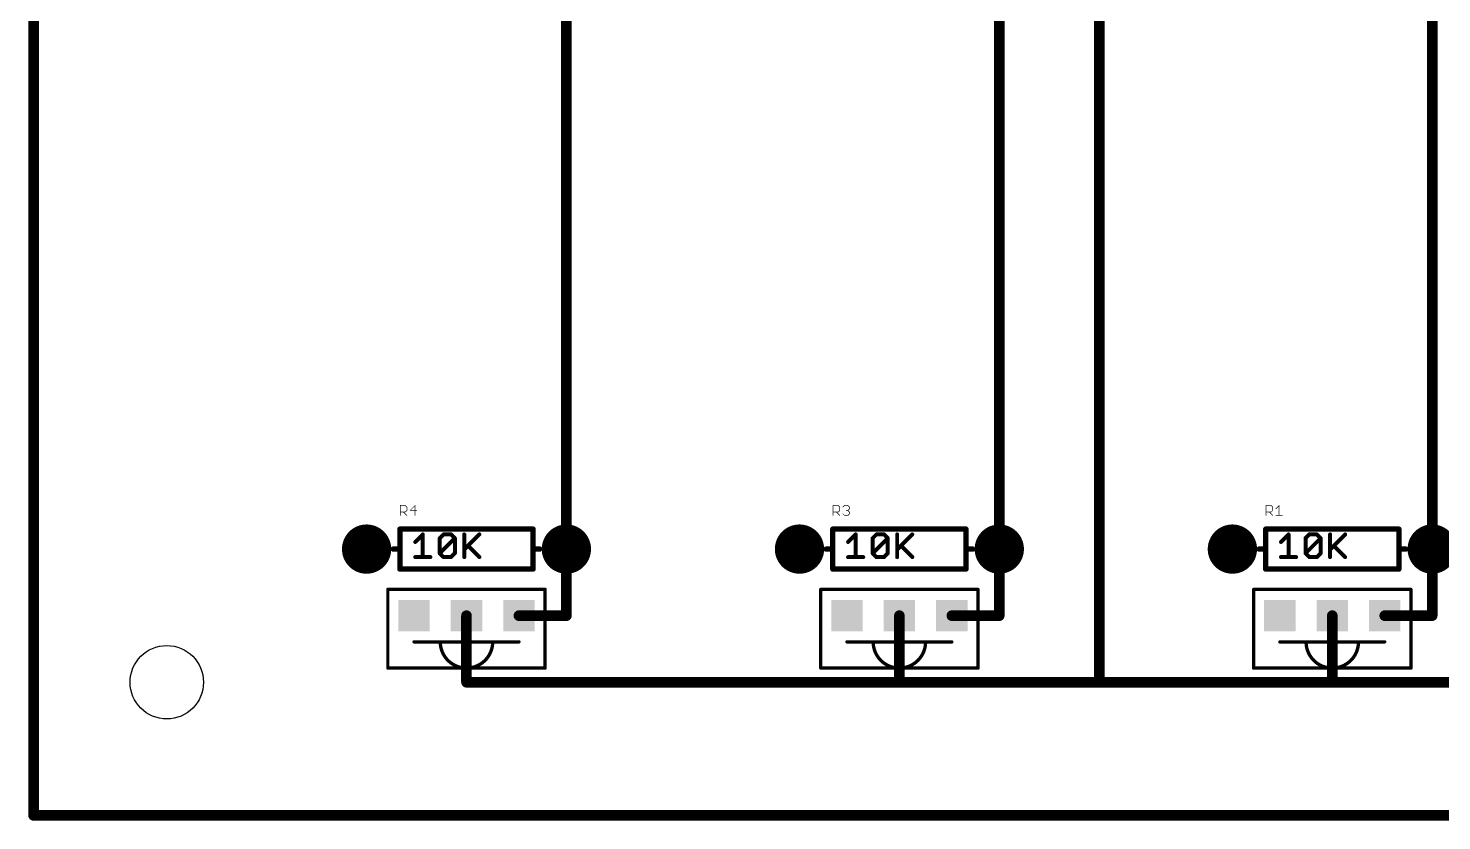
# Model space of a CAD drawing. Extents: x -4 to 83, y 0 to 102.
# Drawn here: x -0.2 to 53.7, y -0.2 to 30 of the extents above; entities that cross this region are included whole.
import ezdxf

# ---------------------------------------------------------------- set-up
doc = ezdxf.new("R2010")
doc.units = 0
for name, color, linetype in [('1', 14, 'CONTINUOUS'), ('16', 174, 'CONTINUOUS'), ('17', 94, 'CONTINUOUS'), ('20', 178, 'CONTINUOUS'), ('21', 251, 'CONTINUOUS'), ('23', 178, 'CONTINUOUS'), ('25', 251, 'CONTINUOUS')]:
    doc.layers.add(name, color=color, linetype=linetype)

# ---------------------------------------------------------------- blocks, each defined once
blk = doc.blocks.new('ROUNDP')
at = {"const_width": 0.5}
blk.add_lwpolyline([(0, -0.25, 1), (0, 0.25, 1), (0, -0.25)], format="xyb", dxfattribs=at)
blk = doc.blocks.new('SQUAREP')
blk.add_solid([(-0.5, -0.5), (0.5, -0.5), (-0.5, 0.5), (0.5, 0.5)])

msp = doc.modelspace()

# ---------------------------------------------------------------- linework, layer by layer
at = {"layer": '1', "const_width": 0.4064}
for points in [[(53.34, 10.16), (53.34, 68.58)], [(40.64, 5.08), (40.64, 52.07)], [(36.83, 10.16), (36.83, 49.53)], [(20.32, 10.16), (20.32, 40.64)], [(20.32, 7.62), (20.32, 10.16)], [(36.83, 7.62), (36.83, 10.16)], [(53.34, 7.62), (53.34, 10.16)], [(16.51, 5.08), (16.51, 7.62)], [(18.51, 7.62), (20.32, 7.62)], [(33.02, 5.08), (33.02, 7.62)], [(35.02, 7.62), (36.83, 7.62)], [(49.53, 5.08), (49.53, 7.62)], [(51.53, 7.62), (53.34, 7.62)], [(16.51, 5.08), (33.02, 5.08)], [(33.02, 5.08), (40.64, 5.08)], [(40.64, 5.08), (49.53, 5.08)], [(49.53, 5.08), (66.04, 5.08)]]:
    msp.add_lwpolyline(points, dxfattribs=at)
at = {"layer": '1', "const_width": 0.2032}
for points in [[(20.4216, 10.16, 1), (20.2184, 10.16)], [(20.2184, 10.16, 1), (20.4216, 10.16)], [(36.9316, 10.16, 1), (36.7284, 10.16)], [(36.7284, 10.16, 1), (36.9316, 10.16)], [(53.4416, 10.16, 1), (53.2384, 10.16)], [(53.2384, 10.16, 1), (53.4416, 10.16)], [(16.6116, 7.62, 1), (16.4084, 7.62)], [(18.51, 7.7216, 1), (18.51, 7.5184)], [(20.2184, 7.62, 1), (20.4216, 7.62)], [(20.32, 7.5184, 1), (20.32, 7.7216)], [(33.1216, 7.62, 1), (32.9184, 7.62)], [(35.02, 7.7216, 1), (35.02, 7.5184)], [(36.7284, 7.62, 1), (36.9316, 7.62)], [(36.83, 7.5184, 1), (36.83, 7.7216)], [(49.6316, 7.62, 1), (49.4284, 7.62)], [(51.53, 7.7216, 1), (51.53, 7.5184)], [(53.2384, 7.62, 1), (53.4416, 7.62)], [(53.34, 7.5184, 1), (53.34, 7.7216)], [(16.51, 5.1816, 1), (16.51, 4.9784)], [(16.4084, 5.08, 1), (16.6116, 5.08)], [(33.02, 5.1816, 1), (33.02, 4.9784)], [(32.9184, 5.08, 1), (33.1216, 5.08)], [(33.02, 4.9784, 1), (33.02, 5.1816)], [(40.64, 5.1816, 1), (40.64, 4.9784)], [(40.5384, 5.08, 1), (40.7416, 5.08)], [(40.64, 4.9784, 1), (40.64, 5.1816)], [(49.53, 5.1816, 1), (49.53, 4.9784)], [(49.4284, 5.08, 1), (49.6316, 5.08)], [(49.53, 4.9784, 1), (49.53, 5.1816)]]:
    msp.add_lwpolyline(points, format="xyb", dxfattribs=at)
at = {"layer": '16', "const_width": 0.4064}
for points in [[(0, 80.01), (0, 0)], [(0, 0), (82.55, 0)]]:
    msp.add_lwpolyline(points, dxfattribs=at)
at = {"layer": '16', "const_width": 0.2032}
for points in [[(0, 0.1016, 1), (0, -0.1016)], [(-0.1016, 0, 1), (0.1016, 0)]]:
    msp.add_lwpolyline(points, format="xyb", dxfattribs=at)
at = {"layer": '20'}
for p, q in [((0, 80), (0, 0)), ((0, 0), (82.22, 0))]:
    msp.add_line(p, q, dxfattribs=at)
msp.add_circle((5.08, 5.08), 1.4, dxfattribs=at)
at = {"layer": '21'}
for points, const_width in [([(13.97, 10.922), (19.05, 10.922)], 0.2032), ([(13.97, 10.16), (13.97, 10.922)], 0.2032), ([(14.5542, 10.4314), (14.8423, 10.7195)], 0.1524), ([(14.8423, 10.7195), (14.8423, 9.8552)], 0.1524), ([(15.4897, 10.5754), (15.6337, 10.7195)], 0.1524), ([(15.6337, 10.7195), (15.9218, 10.7195)], 0.1524), ([(15.9218, 10.7195), (16.0659, 10.5754)], 0.1524), ([(16.4252, 10.7195), (16.4252, 9.8552)], 0.1524), ([(16.4252, 10.1433), (17.0014, 10.7195)], 0.1524), ([(19.05, 10.922), (19.05, 10.16)], 0.2032), ([(30.48, 10.922), (35.56, 10.922)], 0.2032), ([(30.48, 10.16), (30.48, 10.922)], 0.2032), ([(31.0642, 10.4314), (31.3523, 10.7195)], 0.1524), ([(31.3523, 10.7195), (31.3523, 9.8552)], 0.1524), ([(31.9997, 10.5754), (32.1437, 10.7195)], 0.1524), ([(32.1437, 10.7195), (32.4318, 10.7195)], 0.1524), ([(32.4318, 10.7195), (32.5759, 10.5754)], 0.1524), ([(32.9352, 10.7195), (32.9352, 9.8552)], 0.1524), ([(32.9352, 10.1433), (33.5114, 10.7195)], 0.1524), ([(35.56, 10.922), (35.56, 10.16)], 0.2032), ([(46.99, 10.922), (52.07, 10.922)], 0.2032), ([(46.99, 10.16), (46.99, 10.922)], 0.2032), ([(47.5742, 10.4314), (47.8623, 10.7195)], 0.1524), ([(47.8623, 10.7195), (47.8623, 9.8552)], 0.1524), ([(48.5097, 10.5754), (48.6537, 10.7195)], 0.1524), ([(48.6537, 10.7195), (48.9418, 10.7195)], 0.1524), ([(48.9418, 10.7195), (49.0859, 10.5754)], 0.1524), ([(49.4452, 10.7195), (49.4452, 9.8552)], 0.1524), ([(49.4452, 10.1433), (50.0214, 10.7195)], 0.1524), ([(52.07, 10.922), (52.07, 10.16)], 0.2032), ([(13.97, 10.16), (13.716, 10.16)], 0.2032), ([(13.97, 9.398), (13.97, 10.16)], 0.2032), ([(15.4897, 9.9992), (15.4897, 10.5754)], 0.1524), ([(15.4897, 9.9992), (16.0659, 10.5754)], 0.1524), ([(16.0659, 10.5754), (16.0659, 9.9992)], 0.1524), ([(16.5692, 10.2873), (17.0014, 9.8552)], 0.1524), ([(19.05, 10.16), (19.05, 9.398)], 0.2032), ([(19.05, 10.16), (19.304, 10.16)], 0.2032), ([(30.48, 10.16), (30.226, 10.16)], 0.2032), ([(30.48, 9.398), (30.48, 10.16)], 0.2032), ([(31.9997, 9.9992), (31.9997, 10.5754)], 0.1524), ([(31.9997, 9.9992), (32.5759, 10.5754)], 0.1524), ([(32.5759, 10.5754), (32.5759, 9.9992)], 0.1524), ([(33.0792, 10.2873), (33.5114, 9.8552)], 0.1524), ([(35.56, 10.16), (35.56, 9.398)], 0.2032), ([(35.56, 10.16), (35.814, 10.16)], 0.2032), ([(46.99, 10.16), (46.736, 10.16)], 0.2032), ([(46.99, 9.398), (46.99, 10.16)], 0.2032), ([(48.5097, 9.9992), (48.5097, 10.5754)], 0.1524), ([(48.5097, 9.9992), (49.0859, 10.5754)], 0.1524), ([(49.0859, 10.5754), (49.0859, 9.9992)], 0.1524), ([(49.5892, 10.2873), (50.0214, 9.8552)], 0.1524), ([(52.07, 10.16), (52.07, 9.398)], 0.2032), ([(52.07, 10.16), (52.324, 10.16)], 0.2032), ([(14.5542, 9.8552), (15.1304, 9.8552)], 0.1524), ([(15.6337, 9.8552), (15.4897, 9.9992)], 0.1524), ([(15.9218, 9.8552), (15.6337, 9.8552)], 0.1524), ([(16.0659, 9.9992), (15.9218, 9.8552)], 0.1524), ([(31.0642, 9.8552), (31.6404, 9.8552)], 0.1524), ([(32.1437, 9.8552), (31.9997, 9.9992)], 0.1524), ([(32.4318, 9.8552), (32.1437, 9.8552)], 0.1524), ([(32.5759, 9.9992), (32.4318, 9.8552)], 0.1524), ([(47.5742, 9.8552), (48.1504, 9.8552)], 0.1524), ([(48.6537, 9.8552), (48.5097, 9.9992)], 0.1524), ([(48.9418, 9.8552), (48.6537, 9.8552)], 0.1524), ([(49.0859, 9.9992), (48.9418, 9.8552)], 0.1524), ([(19.05, 9.398), (13.97, 9.398)], 0.2032), ([(35.56, 9.398), (30.48, 9.398)], 0.2032), ([(52.07, 9.398), (46.99, 9.398)], 0.2032), ([(13.51, 8.62), (13.51, 5.62)], 0.127), ([(19.51, 8.62), (13.51, 8.62)], 0.127), ([(19.51, 5.62), (19.51, 8.62)], 0.127), ([(30.02, 8.62), (30.02, 5.62)], 0.127), ([(36.02, 8.62), (30.02, 8.62)], 0.127), ([(36.02, 5.62), (36.02, 8.62)], 0.127), ([(46.53, 8.62), (46.53, 5.62)], 0.127), ([(52.53, 8.62), (46.53, 8.62)], 0.127), ([(52.53, 5.62), (52.53, 8.62)], 0.127), ([(17.51, 6.62), (14.51, 6.62)], 0.127), ([(17.51, 6.62), (18.51, 6.62)], 0.127), ([(34.02, 6.62), (31.02, 6.62)], 0.127), ([(34.02, 6.62), (35.02, 6.62)], 0.127), ([(50.53, 6.62), (47.53, 6.62)], 0.127), ([(50.53, 6.62), (51.53, 6.62)], 0.127), ([(13.51, 5.62), (16.51, 5.62)], 0.127), ([(16.51, 5.62), (19.51, 5.62)], 0.127), ([(30.02, 5.62), (33.02, 5.62)], 0.127), ([(33.02, 5.62), (36.02, 5.62)], 0.127), ([(46.53, 5.62), (49.53, 5.62)], 0.127), ([(49.53, 5.62), (52.53, 5.62)], 0.127)]:
    msp.add_lwpolyline(points, dxfattribs=dict(at, const_width=const_width))
for points, const_width in [([(13.97, 10.9728, 1), (13.97, 10.8712)], 0.1016), ([(14.0208, 10.922, 1), (13.9192, 10.922)], 0.1016), ([(14.8804, 10.7195, 1), (14.8042, 10.7195)], 0.0762), ([(14.8692, 10.6926, 1), (14.8154, 10.7464)], 0.0762), ([(15.6337, 10.7576, 1), (15.6337, 10.6814)], 0.0762), ([(15.6607, 10.6926, 1), (15.6067, 10.7464)], 0.0762), ([(15.9487, 10.7464, 1), (15.8949, 10.6926)], 0.0762), ([(15.9218, 10.6814, 1), (15.9218, 10.7576)], 0.0762), ([(16.4633, 10.7195, 1), (16.3871, 10.7195)], 0.0762), ([(17.0283, 10.6926, 1), (16.9745, 10.7464)], 0.0762), ([(19.1008, 10.922, 1), (18.9992, 10.922)], 0.1016), ([(19.05, 10.8712, 1), (19.05, 10.9728)], 0.1016), ([(30.48, 10.9728, 1), (30.48, 10.8712)], 0.1016), ([(30.5308, 10.922, 1), (30.4292, 10.922)], 0.1016), ([(31.3904, 10.7195, 1), (31.3142, 10.7195)], 0.0762), ([(31.3792, 10.6926, 1), (31.3254, 10.7464)], 0.0762), ([(32.1437, 10.7576, 1), (32.1437, 10.6814)], 0.0762), ([(32.1707, 10.6926, 1), (32.1167, 10.7464)], 0.0762), ([(32.4587, 10.7464, 1), (32.4049, 10.6926)], 0.0762), ([(32.4318, 10.6814, 1), (32.4318, 10.7576)], 0.0762), ([(32.9733, 10.7195, 1), (32.8971, 10.7195)], 0.0762), ([(33.5383, 10.6926, 1), (33.4845, 10.7464)], 0.0762), ([(35.6108, 10.922, 1), (35.5092, 10.922)], 0.1016), ([(35.56, 10.8712, 1), (35.56, 10.9728)], 0.1016), ([(46.99, 10.9728, 1), (46.99, 10.8712)], 0.1016), ([(47.0408, 10.922, 1), (46.9392, 10.922)], 0.1016), ([(47.9004, 10.7195, 1), (47.8242, 10.7195)], 0.0762), ([(47.8892, 10.6926, 1), (47.8354, 10.7464)], 0.0762), ([(48.6537, 10.7576, 1), (48.6537, 10.6814)], 0.0762), ([(48.6807, 10.6926, 1), (48.6267, 10.7464)], 0.0762), ([(48.9687, 10.7464, 1), (48.9149, 10.6926)], 0.0762), ([(48.9418, 10.6814, 1), (48.9418, 10.7576)], 0.0762), ([(49.4833, 10.7195, 1), (49.4071, 10.7195)], 0.0762), ([(50.0483, 10.6926, 1), (49.9945, 10.7464)], 0.0762), ([(52.1208, 10.922, 1), (52.0192, 10.922)], 0.1016), ([(52.07, 10.8712, 1), (52.07, 10.9728)], 0.1016), ([(13.716, 10.2108, 1), (13.716, 10.1092)], 0.1016), ([(14.0208, 10.16, 1), (13.9192, 10.16)], 0.1016), ([(13.97, 10.1092, 1), (13.97, 10.2108)], 0.1016), ([(14.5273, 10.4583, 1), (14.5811, 10.4045)], 0.0762), ([(15.5278, 10.5754, 1), (15.4516, 10.5754)], 0.0762), ([(15.4627, 10.6023, 1), (15.5167, 10.5485)], 0.0762), ([(16.104, 10.5754, 1), (16.0278, 10.5754)], 0.0762), ([(16.0928, 10.5485, 1), (16.039, 10.6023)], 0.0762), ([(16.039, 10.5485, 1), (16.0928, 10.6023)], 0.0762), ([(16.5961, 10.3142, 1), (16.5423, 10.2604)], 0.0762), ([(19.1008, 10.16, 1), (18.9992, 10.16)], 0.1016), ([(19.05, 10.2108, 1), (19.05, 10.1092)], 0.1016), ([(19.304, 10.1092, 1), (19.304, 10.2108)], 0.1016), ([(30.226, 10.2108, 1), (30.226, 10.1092)], 0.1016), ([(30.5308, 10.16, 1), (30.4292, 10.16)], 0.1016), ([(30.48, 10.1092, 1), (30.48, 10.2108)], 0.1016), ([(31.0373, 10.4583, 1), (31.0911, 10.4045)], 0.0762), ([(32.0378, 10.5754, 1), (31.9616, 10.5754)], 0.0762), ([(31.9727, 10.6023, 1), (32.0267, 10.5485)], 0.0762), ([(32.614, 10.5754, 1), (32.5378, 10.5754)], 0.0762), ([(32.6028, 10.5485, 1), (32.549, 10.6023)], 0.0762), ([(32.549, 10.5485, 1), (32.6028, 10.6023)], 0.0762), ([(33.1061, 10.3142, 1), (33.0523, 10.2604)], 0.0762), ([(35.6108, 10.16, 1), (35.5092, 10.16)], 0.1016), ([(35.56, 10.2108, 1), (35.56, 10.1092)], 0.1016), ([(35.814, 10.1092, 1), (35.814, 10.2108)], 0.1016), ([(46.736, 10.2108, 1), (46.736, 10.1092)], 0.1016), ([(47.0408, 10.16, 1), (46.9392, 10.16)], 0.1016), ([(46.99, 10.1092, 1), (46.99, 10.2108)], 0.1016), ([(47.5473, 10.4583, 1), (47.6011, 10.4045)], 0.0762), ([(48.5478, 10.5754, 1), (48.4716, 10.5754)], 0.0762), ([(48.4827, 10.6023, 1), (48.5367, 10.5485)], 0.0762), ([(49.124, 10.5754, 1), (49.0478, 10.5754)], 0.0762), ([(49.1128, 10.5485, 1), (49.059, 10.6023)], 0.0762), ([(49.059, 10.5485, 1), (49.1128, 10.6023)], 0.0762), ([(49.6161, 10.3142, 1), (49.5623, 10.2604)], 0.0762), ([(52.1208, 10.16, 1), (52.0192, 10.16)], 0.1016), ([(52.07, 10.2108, 1), (52.07, 10.1092)], 0.1016), ([(52.324, 10.1092, 1), (52.324, 10.2108)], 0.1016), ([(13.9192, 10.16, 1), (14.0208, 10.16)], 0.1016), ([(14.5542, 9.8933, 1), (14.5542, 9.8171)], 0.0762), ([(14.8042, 9.8552, 1), (14.8804, 9.8552)], 0.0762), ([(15.1304, 9.8171, 1), (15.1304, 9.8933)], 0.0762), ([(15.4516, 9.9992, 1), (15.5278, 9.9992)], 0.0762), ([(15.5166, 10.0261, 1), (15.4628, 9.9723)], 0.0762), ([(15.4628, 10.0261, 1), (15.5166, 9.9723)], 0.0762), ([(15.6337, 9.8933, 1), (15.6337, 9.8171)], 0.0762), ([(15.6068, 9.8283, 1), (15.6606, 9.8821)], 0.0762), ([(15.8949, 9.8822, 1), (15.9487, 9.8282)], 0.0762), ([(15.9218, 9.8171, 1), (15.9218, 9.8933)], 0.0762), ([(16.0278, 9.9992, 1), (16.104, 9.9992)], 0.0762), ([(16.0928, 9.9722, 1), (16.039, 10.0262)], 0.0762), ([(16.3871, 9.8552, 1), (16.4633, 9.8552)], 0.0762), ([(16.3983, 10.1702, 1), (16.4521, 10.1164)], 0.0762), ([(16.9745, 9.8283, 1), (17.0283, 9.8821)], 0.0762), ([(18.9992, 10.16, 1), (19.1008, 10.16)], 0.1016), ([(30.4292, 10.16, 1), (30.5308, 10.16)], 0.1016), ([(31.0642, 9.8933, 1), (31.0642, 9.8171)], 0.0762), ([(31.3142, 9.8552, 1), (31.3904, 9.8552)], 0.0762), ([(31.6404, 9.8171, 1), (31.6404, 9.8933)], 0.0762), ([(31.9616, 9.9992, 1), (32.0378, 9.9992)], 0.0762), ([(32.0266, 10.0261, 1), (31.9728, 9.9723)], 0.0762), ([(31.9728, 10.0261, 1), (32.0266, 9.9723)], 0.0762), ([(32.1437, 9.8933, 1), (32.1437, 9.8171)], 0.0762), ([(32.1168, 9.8283, 1), (32.1706, 9.8821)], 0.0762), ([(32.4049, 9.8822, 1), (32.4587, 9.8282)], 0.0762), ([(32.4318, 9.8171, 1), (32.4318, 9.8933)], 0.0762), ([(32.5378, 9.9992, 1), (32.614, 9.9992)], 0.0762), ([(32.6028, 9.9722, 1), (32.549, 10.0262)], 0.0762), ([(32.8971, 9.8552, 1), (32.9733, 9.8552)], 0.0762), ([(32.9083, 10.1702, 1), (32.9621, 10.1164)], 0.0762), ([(33.4845, 9.8283, 1), (33.5383, 9.8821)], 0.0762), ([(35.5092, 10.16, 1), (35.6108, 10.16)], 0.1016), ([(46.9392, 10.16, 1), (47.0408, 10.16)], 0.1016), ([(47.5742, 9.8933, 1), (47.5742, 9.8171)], 0.0762), ([(47.8242, 9.8552, 1), (47.9004, 9.8552)], 0.0762), ([(48.1504, 9.8171, 1), (48.1504, 9.8933)], 0.0762), ([(48.4716, 9.9992, 1), (48.5478, 9.9992)], 0.0762), ([(48.5366, 10.0261, 1), (48.4828, 9.9723)], 0.0762), ([(48.4828, 10.0261, 1), (48.5366, 9.9723)], 0.0762), ([(48.6537, 9.8933, 1), (48.6537, 9.8171)], 0.0762), ([(48.6268, 9.8283, 1), (48.6806, 9.8821)], 0.0762), ([(48.9149, 9.8822, 1), (48.9687, 9.8282)], 0.0762), ([(48.9418, 9.8171, 1), (48.9418, 9.8933)], 0.0762), ([(49.0478, 9.9992, 1), (49.124, 9.9992)], 0.0762), ([(49.1128, 9.9722, 1), (49.059, 10.0262)], 0.0762), ([(49.4071, 9.8552, 1), (49.4833, 9.8552)], 0.0762), ([(49.4183, 10.1702, 1), (49.4721, 10.1164)], 0.0762), ([(49.9945, 9.8283, 1), (50.0483, 9.8821)], 0.0762), ([(52.0192, 10.16, 1), (52.1208, 10.16)], 0.1016), ([(13.97, 9.4488, 1), (13.97, 9.3472)], 0.1016), ([(13.9192, 9.398, 1), (14.0208, 9.398)], 0.1016), ([(18.9992, 9.398, 1), (19.1008, 9.398)], 0.1016), ([(19.05, 9.3472, 1), (19.05, 9.4488)], 0.1016), ([(30.48, 9.4488, 1), (30.48, 9.3472)], 0.1016), ([(30.4292, 9.398, 1), (30.5308, 9.398)], 0.1016), ([(35.5092, 9.398, 1), (35.6108, 9.398)], 0.1016), ([(35.56, 9.3472, 1), (35.56, 9.4488)], 0.1016), ([(46.99, 9.4488, 1), (46.99, 9.3472)], 0.1016), ([(46.9392, 9.398, 1), (47.0408, 9.398)], 0.1016), ([(52.0192, 9.398, 1), (52.1208, 9.398)], 0.1016), ([(52.07, 9.3472, 1), (52.07, 9.4488)], 0.1016), ([(13.5418, 8.62, 1), (13.4782, 8.62)], 0.0635), ([(13.51, 8.6518, 1), (13.51, 8.5883)], 0.0635), ([(19.5418, 8.62, 1), (19.4783, 8.62)], 0.0635), ([(19.51, 8.5883, 1), (19.51, 8.6518)], 0.0635), ([(30.0518, 8.62, 1), (29.9883, 8.62)], 0.0635), ([(30.02, 8.6518, 1), (30.02, 8.5883)], 0.0635), ([(36.0518, 8.62, 1), (35.9883, 8.62)], 0.0635), ([(36.02, 8.5883, 1), (36.02, 8.6518)], 0.0635), ([(46.5618, 8.62, 1), (46.4982, 8.62)], 0.0635), ([(46.53, 8.6518, 1), (46.53, 8.5883)], 0.0635), ([(52.5618, 8.62, 1), (52.4982, 8.62)], 0.0635), ([(52.53, 8.5883, 1), (52.53, 8.6518)], 0.0635), ([(14.51, 6.6517, 1), (14.51, 6.5883)], 0.0635), ([(15.51, 6.62, 0.4142), (16.51, 5.62)], 0.127), ([(15.5418, 6.62, 1), (15.4783, 6.62)], 0.0635), ([(16.51, 5.62, 0.4142), (17.51, 6.62)], 0.127), ([(17.5418, 6.62, 1), (17.4783, 6.62)], 0.0635), ([(17.51, 6.6517, 1), (17.51, 6.5883)], 0.0635), ([(17.51, 6.5883, 1), (17.51, 6.6517)], 0.0635), ([(18.51, 6.5883, 1), (18.51, 6.6517)], 0.0635), ([(31.02, 6.6517, 1), (31.02, 6.5883)], 0.0635), ([(32.02, 6.62, 0.4142), (33.02, 5.62)], 0.127), ([(32.0518, 6.62, 1), (31.9883, 6.62)], 0.0635), ([(33.02, 5.62, 0.4142), (34.02, 6.62)], 0.127), ([(34.0518, 6.62, 1), (33.9883, 6.62)], 0.0635), ([(34.02, 6.6517, 1), (34.02, 6.5883)], 0.0635), ([(34.02, 6.5883, 1), (34.02, 6.6517)], 0.0635), ([(35.02, 6.5883, 1), (35.02, 6.6517)], 0.0635), ([(47.53, 6.6517, 1), (47.53, 6.5883)], 0.0635), ([(48.5618, 6.62, 1), (48.4982, 6.62)], 0.0635), ([(48.53, 6.62, 0.4142), (49.53, 5.62)], 0.127), ([(49.53, 5.62, 0.4142), (50.53, 6.62)], 0.127), ([(50.5618, 6.62, 1), (50.4982, 6.62)], 0.0635), ([(50.53, 6.6517, 1), (50.53, 6.5883)], 0.0635), ([(50.53, 6.5883, 1), (50.53, 6.6517)], 0.0635), ([(51.53, 6.5883, 1), (51.53, 6.6517)], 0.0635), ([(13.4782, 5.62, 1), (13.5418, 5.62)], 0.0635), ([(13.51, 5.6517, 1), (13.51, 5.5883)], 0.0635), ([(16.51, 5.6517, 1), (16.51, 5.5883)], 0.0635), ([(16.51, 5.6517, 1), (16.51, 5.5883)], 0.0635), ([(16.51, 5.5883, 1), (16.51, 5.6517)], 0.0635), ([(16.51, 5.5883, 1), (16.51, 5.6517)], 0.0635), ([(19.4783, 5.62, 1), (19.5418, 5.62)], 0.0635), ([(19.51, 5.5883, 1), (19.51, 5.6517)], 0.0635), ([(29.9883, 5.62, 1), (30.0518, 5.62)], 0.0635), ([(30.02, 5.6517, 1), (30.02, 5.5883)], 0.0635), ([(33.02, 5.6517, 1), (33.02, 5.5883)], 0.0635), ([(33.02, 5.6517, 1), (33.02, 5.5883)], 0.0635), ([(33.02, 5.5883, 1), (33.02, 5.6517)], 0.0635), ([(33.02, 5.5883, 1), (33.02, 5.6517)], 0.0635), ([(35.9883, 5.62, 1), (36.0518, 5.62)], 0.0635), ([(36.02, 5.5883, 1), (36.02, 5.6517)], 0.0635), ([(46.4982, 5.62, 1), (46.5618, 5.62)], 0.0635), ([(46.53, 5.6517, 1), (46.53, 5.5883)], 0.0635), ([(49.53, 5.6517, 1), (49.53, 5.5883)], 0.0635), ([(49.53, 5.6517, 1), (49.53, 5.5883)], 0.0635), ([(49.53, 5.5883, 1), (49.53, 5.6517)], 0.0635), ([(49.53, 5.5883, 1), (49.53, 5.6517)], 0.0635), ([(52.4982, 5.62, 1), (52.5618, 5.62)], 0.0635), ([(52.53, 5.5883, 1), (52.53, 5.6517)], 0.0635)]:
    msp.add_lwpolyline(points, format="xyb", dxfattribs=dict(at, const_width=const_width))
at = {"layer": '23'}
for p in [(16.51, 10.16), (33.02, 10.16), (49.53, 10.16), (16.51, 7.62), (33.02, 7.62), (49.53, 7.62)]:
    msp.add_point(p, dxfattribs=at)
at = {"layer": '25', "const_width": 0.0254}
for points in [[(13.9827, 11.4427), (13.9827, 11.824)], [(13.9827, 11.824), (14.1733, 11.824)], [(14.1733, 11.5698), (13.9827, 11.5698)], [(14.1098, 11.5698), (14.2369, 11.4427)], [(14.1733, 11.824), (14.2369, 11.7604)], [(14.2369, 11.6333), (14.1733, 11.5698)], [(14.2369, 11.7604), (14.2369, 11.6333)], [(14.5475, 11.824), (14.3569, 11.6333)], [(14.3569, 11.6333), (14.6111, 11.6333)], [(14.5475, 11.4427), (14.5475, 11.824)], [(30.4927, 11.4427), (30.4927, 11.824)], [(30.4927, 11.824), (30.6833, 11.824)], [(30.6833, 11.5698), (30.4927, 11.5698)], [(30.6198, 11.5698), (30.7469, 11.4427)], [(30.6833, 11.824), (30.7469, 11.7604)], [(30.7469, 11.6333), (30.6833, 11.5698)], [(30.7469, 11.7604), (30.7469, 11.6333)], [(30.8669, 11.7604), (30.9304, 11.824)], [(30.9304, 11.4427), (30.8669, 11.5062)], [(30.9304, 11.824), (31.0575, 11.824)], [(31.0575, 11.4427), (30.9304, 11.4427)], [(31.0575, 11.6333), (30.994, 11.6333)], [(31.0575, 11.824), (31.1211, 11.7604)], [(31.1211, 11.6969), (31.0575, 11.6333)], [(31.0575, 11.6333), (31.1211, 11.5698)], [(31.1211, 11.5062), (31.0575, 11.4427)], [(31.1211, 11.7604), (31.1211, 11.6969)], [(31.1211, 11.5698), (31.1211, 11.5062)], [(47.0027, 11.4427), (47.0027, 11.824)], [(47.0027, 11.824), (47.1933, 11.824)], [(47.1933, 11.5698), (47.0027, 11.5698)], [(47.1298, 11.5698), (47.2569, 11.4427)], [(47.1933, 11.824), (47.2569, 11.7604)], [(47.2569, 11.6333), (47.1933, 11.5698)], [(47.2569, 11.7604), (47.2569, 11.6333)], [(47.3769, 11.6969), (47.504, 11.824)], [(47.3769, 11.4427), (47.6311, 11.4427)], [(47.504, 11.824), (47.504, 11.4427)]]:
    msp.add_lwpolyline(points, dxfattribs=at)
at = {"layer": '25', "const_width": 0.0127}
for points in [[(13.9891, 11.824, 1), (13.9764, 11.824)], [(13.9827, 11.5762, 1), (13.9827, 11.5635)], [(13.9764, 11.4427, 1), (13.9891, 11.4427)], [(13.9827, 11.8303, 1), (13.9827, 11.8177)], [(14.1143, 11.5743, 1), (14.1053, 11.5653)], [(14.1778, 11.8285, 1), (14.1688, 11.8195)], [(14.1688, 11.5743, 1), (14.1778, 11.5653)], [(14.1733, 11.8177, 1), (14.1733, 11.8303)], [(14.1733, 11.5635, 1), (14.1733, 11.5762)], [(14.2432, 11.7604, 1), (14.2306, 11.7604)], [(14.2306, 11.6333, 1), (14.2432, 11.6333)], [(14.2324, 11.7559, 1), (14.2414, 11.7649)], [(14.2414, 11.6288, 1), (14.2324, 11.6378)], [(14.2324, 11.4382, 1), (14.2414, 11.4472)], [(14.3524, 11.6378, 1), (14.3614, 11.6288)], [(14.3569, 11.6396, 1), (14.3569, 11.627)], [(14.5539, 11.824, 1), (14.5412, 11.824)], [(14.5412, 11.4427, 1), (14.5539, 11.4427)], [(14.552, 11.8195, 1), (14.543, 11.8285)], [(14.6111, 11.627, 1), (14.6111, 11.6396)], [(30.4927, 11.8303, 1), (30.4927, 11.8177)], [(30.4927, 11.5762, 1), (30.4927, 11.5635)], [(30.4991, 11.824, 1), (30.4864, 11.824)], [(30.4864, 11.4427, 1), (30.4991, 11.4427)], [(30.6243, 11.5743, 1), (30.6153, 11.5653)], [(30.6878, 11.8285, 1), (30.6788, 11.8195)], [(30.6788, 11.5743, 1), (30.6878, 11.5653)], [(30.6833, 11.8177, 1), (30.6833, 11.8303)], [(30.6833, 11.5635, 1), (30.6833, 11.5762)], [(30.7533, 11.7604, 1), (30.7405, 11.7604)], [(30.7405, 11.6333, 1), (30.7533, 11.6333)], [(30.7424, 11.7559, 1), (30.7514, 11.7649)], [(30.7514, 11.6288, 1), (30.7424, 11.6378)], [(30.7424, 11.4382, 1), (30.7514, 11.4472)], [(30.8624, 11.7649, 1), (30.8714, 11.7559)], [(30.8714, 11.5107, 1), (30.8624, 11.5017)], [(30.9304, 11.8303, 1), (30.9304, 11.8177)], [(30.9304, 11.449, 1), (30.9304, 11.4364)], [(30.9349, 11.8195, 1), (30.9259, 11.8285)], [(30.9259, 11.4382, 1), (30.9349, 11.4472)], [(30.994, 11.6396, 1), (30.994, 11.627)], [(31.062, 11.8285, 1), (31.053, 11.8195)], [(31.062, 11.6378, 1), (31.053, 11.6288)], [(31.053, 11.6378, 1), (31.062, 11.6288)], [(31.053, 11.4472, 1), (31.062, 11.4382)], [(31.0575, 11.8177, 1), (31.0575, 11.8303)], [(31.0575, 11.627, 1), (31.0575, 11.6396)], [(31.0575, 11.4364, 1), (31.0575, 11.449)], [(31.1275, 11.7604, 1), (31.1148, 11.7604)], [(31.1148, 11.6969, 1), (31.1275, 11.6969)], [(31.1275, 11.5698, 1), (31.1148, 11.5698)], [(31.1148, 11.5062, 1), (31.1275, 11.5062)], [(31.1166, 11.7559, 1), (31.1256, 11.7649)], [(31.1256, 11.6924, 1), (31.1166, 11.7014)], [(31.1166, 11.5653, 1), (31.1256, 11.5743)], [(31.1256, 11.5017, 1), (31.1166, 11.5107)], [(47.0027, 11.8303, 1), (47.0027, 11.8177)], [(47.0027, 11.5762, 1), (47.0027, 11.5635)], [(47.0091, 11.824, 1), (46.9964, 11.824)], [(46.9964, 11.4427, 1), (47.0091, 11.4427)], [(47.1343, 11.5743, 1), (47.1253, 11.5653)], [(47.1978, 11.8285, 1), (47.1888, 11.8195)], [(47.1888, 11.5743, 1), (47.1978, 11.5653)], [(47.1933, 11.8177, 1), (47.1933, 11.8303)], [(47.1933, 11.5635, 1), (47.1933, 11.5762)], [(47.2632, 11.7604, 1), (47.2506, 11.7604)], [(47.2506, 11.6333, 1), (47.2632, 11.6333)], [(47.2524, 11.7559, 1), (47.2614, 11.7649)], [(47.2614, 11.6288, 1), (47.2524, 11.6378)], [(47.2524, 11.4382, 1), (47.2614, 11.4472)], [(47.3724, 11.7014, 1), (47.3814, 11.6924)], [(47.3769, 11.449, 1), (47.3769, 11.4364)], [(47.5104, 11.824, 1), (47.4977, 11.824)], [(47.4977, 11.4427, 1), (47.5104, 11.4427)], [(47.5085, 11.8195, 1), (47.4995, 11.8285)], [(47.6311, 11.4364, 1), (47.6311, 11.449)]]:
    msp.add_lwpolyline(points, format="xyb", dxfattribs=at)

# ---------------------------------------------------------------- block references
at = {"layer": '17'}
for name, p, xscale, yscale in [('ROUNDP', (12.7, 10.16), 1.8796, 1.8796), ('ROUNDP', (12.7, 10.16), 1.8796, 1.8796), ('ROUNDP', (20.32, 10.16), 1.8796, 1.8796), ('ROUNDP', (20.32, 10.16), 1.8796, 1.8796), ('ROUNDP', (29.21, 10.16), 1.8796, 1.8796), ('ROUNDP', (29.21, 10.16), 1.8796, 1.8796), ('ROUNDP', (36.83, 10.16), 1.8796, 1.8796), ('ROUNDP', (36.83, 10.16), 1.8796, 1.8796), ('ROUNDP', (45.72, 10.16), 1.8796, 1.8796), ('ROUNDP', (45.72, 10.16), 1.8796, 1.8796), ('ROUNDP', (53.34, 10.16), 1.8796, 1.8796), ('ROUNDP', (53.34, 10.16), 1.8796, 1.8796), ('SQUAREP', (14.51, 7.62), 1.2, 1.2), ('SQUAREP', (14.51, 7.62), 1.2, 1.2), ('SQUAREP', (16.51, 7.62), 1.2, 1.2), ('SQUAREP', (16.51, 7.62), 1.2, 1.2), ('SQUAREP', (18.51, 7.62), 1.2, 1.2), ('SQUAREP', (18.51, 7.62), 1.2, 1.2), ('SQUAREP', (31.02, 7.62), 1.2, 1.2), ('SQUAREP', (31.02, 7.62), 1.2, 1.2), ('SQUAREP', (33.02, 7.62), 1.2, 1.2), ('SQUAREP', (33.02, 7.62), 1.2, 1.2), ('SQUAREP', (35.02, 7.62), 1.2, 1.2), ('SQUAREP', (35.02, 7.62), 1.2, 1.2), ('SQUAREP', (47.53, 7.62), 1.2, 1.2), ('SQUAREP', (47.53, 7.62), 1.2, 1.2), ('SQUAREP', (49.53, 7.62), 1.2, 1.2), ('SQUAREP', (49.53, 7.62), 1.2, 1.2), ('SQUAREP', (51.53, 7.62), 1.2, 1.2), ('SQUAREP', (51.53, 7.62), 1.2, 1.2)]:
    msp.add_blockref(name, p, dxfattribs=dict(at, xscale=xscale, yscale=yscale))

doc.saveas('drawing.dxf')
